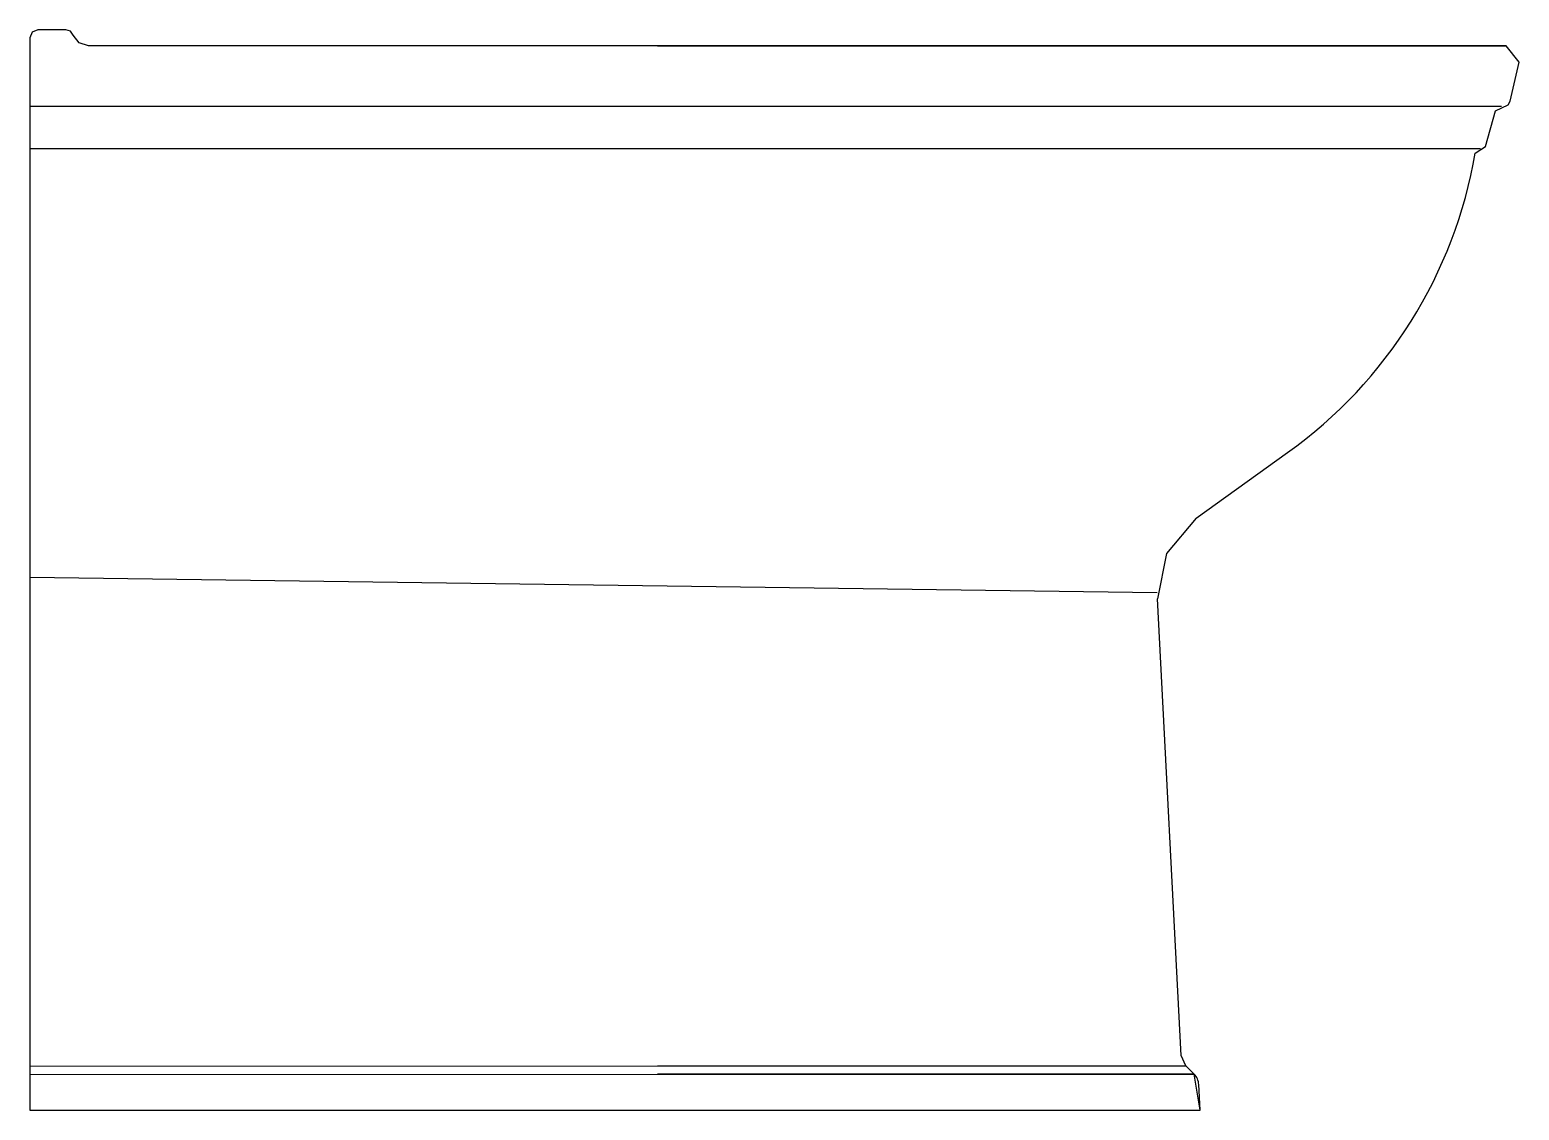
# Model space of a CAD drawing. Extents: x -634.315 to -633.755, y 250.602 to 251.008.
import ezdxf

# ---------------------------------------------------------------- set-up
doc = ezdxf.new("R2010")
doc.units = 0
doc.header["$LTSCALE"] = 0.280003
doc.header["$MEASUREMENT"] = 0
doc.linetypes.add('CONTINU', pattern=[0])
doc.layers.get('0').update_dxf_attribs({"linetype": 'CONTINUOUS'})

msp = doc.modelspace()

# ---------------------------------------------------------------- linework, layer by layer
at = {"linetype": 'CONTINUOUS'}
for p, q in [((-634.31411, 251.00685), (-634.31499, 251.00473)), ((-634.31199, 251.00773), (-634.31411, 251.00685)), ((-634.30673, 251.00773), (-634.31199, 251.00773)), ((-634.30148, 251.00773), (-634.30673, 251.00773)), ((-634.29974, 251.00718), (-634.30148, 251.00773)), ((-634.29865, 251.00573), (-634.29974, 251.00718)), ((-634.31499, 251.00473), (-634.31499, 250.97906)), ((-634.29645, 251.00283), (-634.29865, 251.00573)), ((-634.29298, 251.00173), (-634.29645, 251.00283)), ((-634.07898, 251.00173), (-634.29298, 251.00173)), ((-634.07898, 251.00173), (-633.75999, 251.00173)), ((-634.31499, 250.97906), (-634.31499, 250.60172)), ((-634.31499, 250.97906), (-634.07898, 250.97906)), ((-633.87657, 250.82418), (-633.88772, 250.81091)), ((-633.88772, 250.81091), (-633.89113, 250.7939)), ((-633.88039, 250.61837), (-634.07898, 250.61832)), ((-633.88039, 250.61837), (-634.07898, 250.61832)), ((-633.87731, 250.61528), (-634.07898, 250.61524)), ((-634.07898, 250.61524), (-633.87731, 250.61528)), ((-633.87731, 250.61528), (-634.07898, 250.61524)), ((-634.07898, 250.61524), (-633.87731, 250.61528)), ((-633.87731, 250.61528), (-633.88039, 250.61837)), ((-633.87505, 250.60173), (-633.87731, 250.61528)), ((-634.07898, 250.60173), (-633.87505, 250.60173)), ((-634.07898, 250.60173), (-633.87505, 250.60173))]:
    msp.add_line(p, q, dxfattribs=at)
at = {"linetype": 'CONTINU'}
msp.add_line((-634.31499, 250.61518), (-633.87731, 250.61528), dxfattribs=at)
at = {"linetype": 'CONTINUOUS', "flags": 128}
msp.add_lwpolyline([(-633.77161, 250.96141), (-633.76772, 250.9639), (-633.76399, 250.9773), (-633.75928, 250.97956), (-633.75847, 250.98086), (-633.75511, 250.99562), (-633.75998, 251.00173), (-634.07898, 251.00173)], dxfattribs=at)
at = {"linetype": 'CONTINU'}
for points in [[(-634.31499, 250.97906), (-633.76175, 250.97906)], [(-634.31499, 250.96308), (-633.76965, 250.96308)], [(-633.87657, 250.82418), (-633.84215, 250.84884)], [(-634.31499, 250.80202), (-633.89118, 250.79621)], [(-634.31499, 250.61826), (-633.88039, 250.61837)], [(-634.31499, 250.60172), (-633.87505, 250.60173)]]:
    msp.add_lwpolyline(points, dxfattribs=at)
msp.add_lwpolyline([(-633.84215, 250.84884, 0.197157), (-633.77161, 250.96141)], format="xyb", dxfattribs=at)
at = {"linetype": 'CONTINUOUS', "flags": 128}
msp.add_lwpolyline([(-633.87505, 250.60173), (-633.87556, 250.61135, 0.185339), (-633.87731, 250.61528), (-633.88039, 250.61837), (-633.88214, 250.62232), (-633.89113, 250.7939)], format="xyb", dxfattribs=at)

doc.saveas('drawing.dxf')
